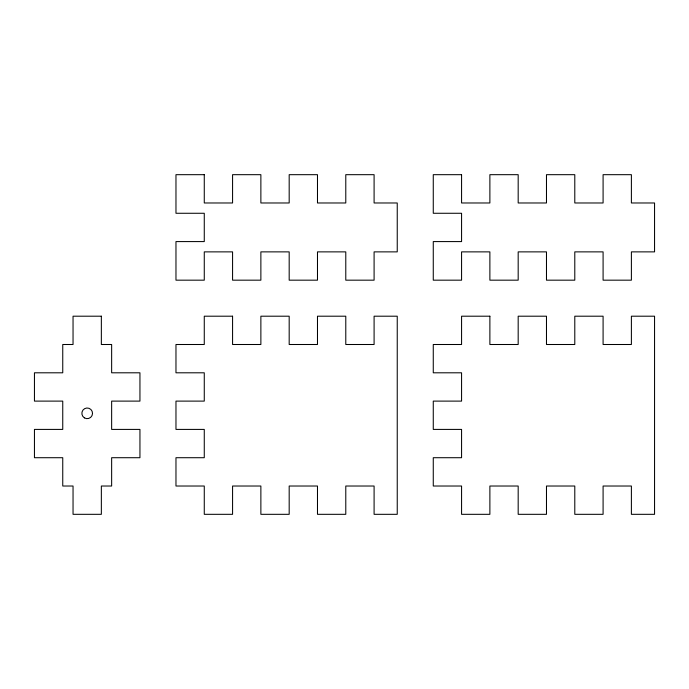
<?xml version="1.0" encoding="UTF-8"?>
<svg xmlns="http://www.w3.org/2000/svg" width="689" height="689" viewBox="0 0 689 689"><rect width="100%" height="100%" fill="white"/><g stroke="black" fill="none" stroke-linecap="round" stroke-linejoin="round"><path stroke-width="1.03" d="M204.271 174.679L175.971 174.679L175.971 213.271L204.271 213.271L204.271 241.581L175.971 241.581L175.971 280.173L204.271 280.173L204.271 251.873L232.572 251.873L232.572 280.173L260.873 280.173L260.873 251.873L289.182 251.873L289.182 280.173L317.483 280.173L317.483 251.873L345.783 251.873L345.783 280.173L374.093 280.173L374.093 251.873L397.243 251.873L397.243 202.979L374.093 202.979L374.093 174.679L345.783 174.679L345.783 202.979L317.483 202.979L317.483 174.679L289.182 174.679L289.182 202.979L260.873 202.979L260.873 174.679L232.572 174.679L232.572 202.979L204.271 202.979L204.271 174.679M461.57 174.679L433.269 174.679L433.269 213.271L461.57 213.271L461.57 241.581L433.269 241.581L433.269 280.173L461.57 280.173L461.57 251.873L489.879 251.873L489.879 280.173L518.18 280.173L518.18 251.873L546.48 251.873L546.48 280.173L574.79 280.173L574.79 251.873L603.09 251.873L603.09 280.173L631.391 280.173L631.391 251.873L654.55 251.873L654.55 202.979L631.391 202.979L631.391 174.679L603.09 174.679L603.09 202.979L574.79 202.979L574.79 174.679L546.48 174.679L546.48 202.979L518.18 202.979L518.18 174.679L489.879 174.679L489.879 202.979L461.57 202.979L461.57 174.679M101.352 316.199L73.043 316.199L73.043 344.5L62.751 344.5L62.751 372.801L34.45 372.801L34.45 401.11L62.751 401.11L62.751 429.411L34.45 429.411L34.45 457.711L62.751 457.711L62.751 486.021L73.043 486.021L73.043 514.321L101.352 514.321L101.352 486.021L111.644 486.021L111.644 457.711L139.945 457.711L139.945 429.411L111.644 429.411L111.644 401.11L139.945 401.11L139.945 372.801L111.644 372.801L111.644 344.5L101.352 344.5L101.352 316.199M232.572 316.199L204.271 316.199L204.271 344.5L175.971 344.5L175.971 372.801L204.271 372.801L204.271 401.11L175.971 401.11L175.971 429.411L204.271 429.411L204.271 457.711L175.971 457.711L175.971 486.021L204.271 486.021L204.271 514.321L232.572 514.321L232.572 486.021L260.873 486.021L260.873 514.321L289.182 514.321L289.182 486.021L317.483 486.021L317.483 514.321L345.783 514.321L345.783 486.021L374.093 486.021L374.093 514.321L397.243 514.321L397.243 316.199L374.093 316.199L374.093 344.5L345.783 344.5L345.783 316.199L317.483 316.199L317.483 344.5L289.182 344.5L289.182 316.199L260.873 316.199L260.873 344.5L232.572 344.5L232.572 316.199M489.879 316.199L461.57 316.199L461.57 344.5L433.269 344.5L433.269 372.801L461.57 372.801L461.57 401.11L433.269 401.11L433.269 429.411L461.57 429.411L461.57 457.711L433.269 457.711L433.269 486.021L461.57 486.021L461.57 514.321L489.879 514.321L489.879 486.021L518.18 486.021L518.18 514.321L546.48 514.321L546.48 486.021L574.79 486.021L574.79 514.321L603.09 514.321L603.09 486.021L631.391 486.021L631.391 514.321L654.55 514.321L654.55 316.199L631.391 316.199L631.391 344.5L603.09 344.5L603.09 316.199L574.79 316.199L574.79 344.5L546.48 344.5L546.48 316.199L518.18 316.199L518.18 344.5L489.879 344.5L489.879 316.199M84.402 417.87A5.331 5.331 0 0 0 92.524 413.478A5.331 5.331 0 0 0 84.661 408.637A5.331 5.331 0 0 0 84.402 417.87"/></g></svg>
